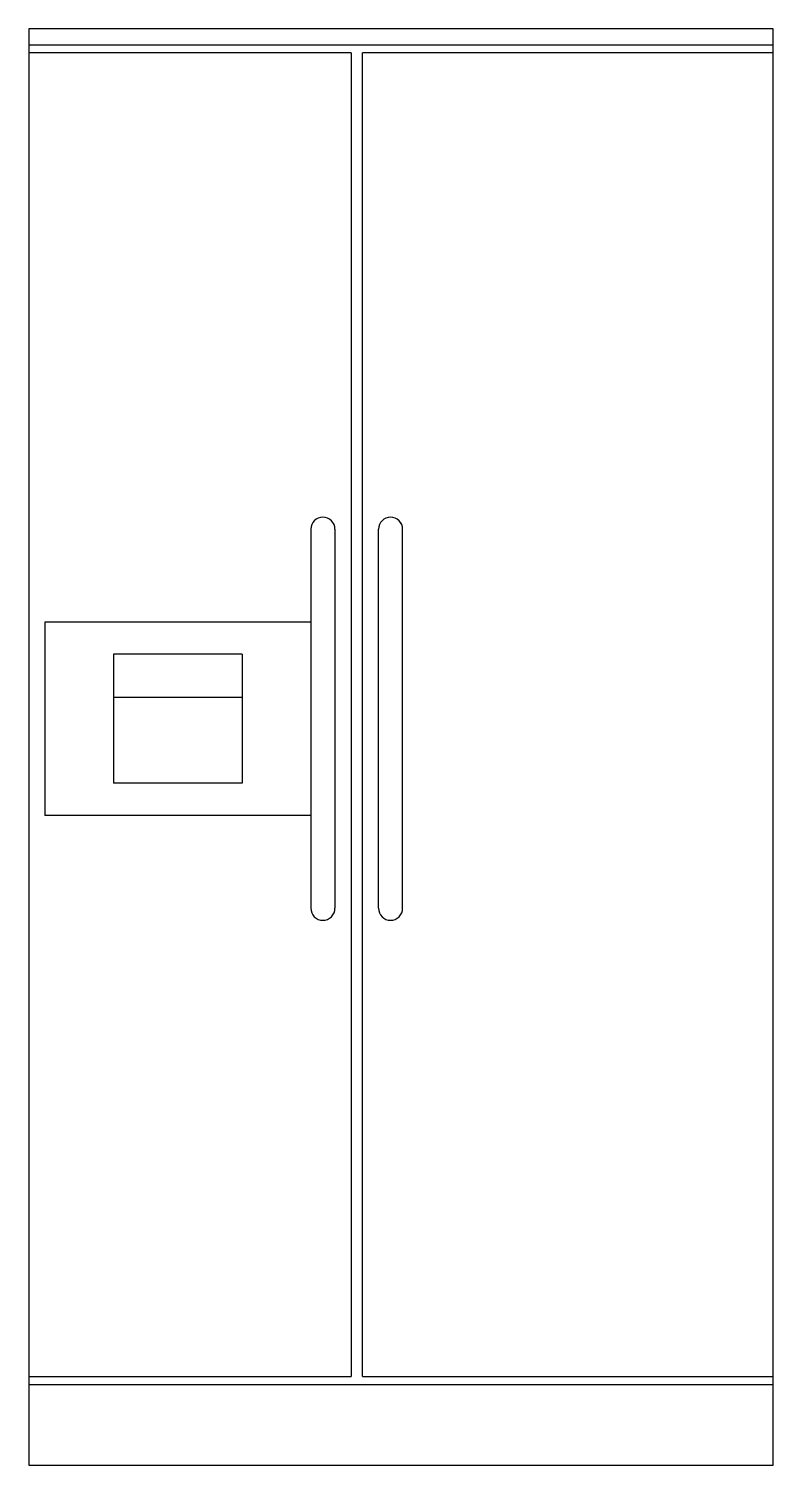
# Model space of a CAD drawing. Header units: millimetres. Extents: x -2990.81 to -2989.89, y 2887.09 to 2888.87.
import ezdxf

# ---------------------------------------------------------------- set-up
doc = ezdxf.new("R2010")
doc.units = ezdxf.units.MM
doc.header["$LTSCALE"] = 10
doc.layers.add('cozinha_geladeiras', color=2, linetype='Continuous')

msp = doc.modelspace()

# ---------------------------------------------------------------- linework, layer by layer
at = {"layer": 'cozinha_geladeiras'}
for p, q in [((-2990.8123, 2888.8725), (-2990.8123, 2887.0905)), ((-2989.8883, 2888.8725), (-2990.8123, 2888.8725)), ((-2989.8883, 2887.0905), (-2989.8883, 2888.8725)), ((-2990.8123, 2887.0905), (-2989.8883, 2887.0905))]:
    msp.add_line(p, q, dxfattribs=at)
at = {"layer": 'cozinha_geladeiras', "color": 1}
for p, q in [((-2990.8123, 2888.8525), (-2989.8883, 2888.8525)), ((-2990.4123, 2888.8425), (-2990.8123, 2888.8425)), ((-2990.4123, 2888.8425), (-2990.4123, 2887.2005)), ((-2990.3983, 2887.2006), (-2990.3983, 2888.8425)), ((-2989.8883, 2888.8425), (-2990.3983, 2888.8425)), ((-2990.4623, 2888.2515), (-2990.4623, 2887.7815)), ((-2990.4323, 2888.2515), (-2990.4323, 2887.7815)), ((-2990.3783, 2887.7815), (-2990.3783, 2888.2515)), ((-2990.3483, 2887.7815), (-2990.3483, 2888.2515)), ((-2990.4623, 2888.1365), (-2990.7923, 2888.1365)), ((-2990.7923, 2888.1365), (-2990.7923, 2887.8965)), ((-2990.7073, 2888.0965), (-2990.7073, 2887.9365)), ((-2990.5473, 2888.0965), (-2990.7073, 2888.0965)), ((-2990.5473, 2888.0965), (-2990.5473, 2887.9365)), ((-2990.7073, 2888.0431), (-2990.5473, 2888.0431)), ((-2990.5473, 2887.9365), (-2990.7073, 2887.9365)), ((-2990.4623, 2887.8965), (-2990.7923, 2887.8965)), ((-2990.8123, 2887.2005), (-2990.4123, 2887.2005)), ((-2990.3983, 2887.2006), (-2989.8883, 2887.2006)), ((-2990.8123, 2887.1905), (-2989.8883, 2887.1905))]:
    msp.add_line(p, q, dxfattribs=at)
for centre, start, end in [((-2990.4473, 2888.2515), 0, 180), ((-2990.3633, 2888.2515), 0, 180), ((-2990.4473, 2887.7815), 180, 0), ((-2990.3633, 2887.7815), 180, 0)]:
    msp.add_arc(centre, 0.015, start, end, dxfattribs=at)

doc.saveas('drawing.dxf')
